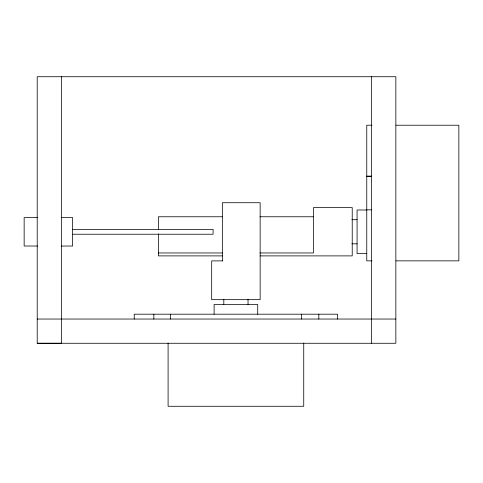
<?xml version="1.0" encoding="UTF-8"?>
<svg xmlns="http://www.w3.org/2000/svg" width="483" height="483" viewBox="0 0 483 483"><rect width="100%" height="100%" fill="white"/><g stroke="black" fill="none" stroke-linecap="round" stroke-linejoin="round"><path stroke-width="0.72" d="M223.804 304.501L223.804 299.285M248.033 304.501L248.033 299.285M61.45 246.058L72.613 246.016L72.613 217.598L61.45 217.555M372.007 125.218L366.766 125.218L366.766 260.856L372.007 260.856M395.963 125.218L458.85 125.218L458.85 260.856L395.963 260.856M366.766 176.192L371.614 176.192M366.766 176.277L371.614 176.277M366.766 209.839L371.614 209.839M366.766 209.996L357.076 209.996L357.076 253.617L366.766 253.617M222.367 216.764L158.376 216.764L158.376 229.6M260.005 216.764L313.461 216.764M37.577 217.579L24.15 217.598L24.15 246.016L37.577 246.034M351.859 219.693L357.076 219.693M72.613 229.383L213.094 229.383L213.094 234.231L72.613 234.231M351.859 243.818L357.076 243.818M158.376 252.965L222.367 252.965M260.005 252.965L313.461 252.965L313.461 207.618L352.228 207.618L352.228 255.893L260.204 255.893M222.488 255.893L158.376 255.893L158.376 233.814M222.681 260.886L211.687 260.886L211.687 299.659L260.144 299.659L260.144 202.727L222.349 202.727L222.349 260.886M37.215 319.04L395.849 319.04M37.215 343.274L395.849 343.274L395.849 76.725L37.215 76.725L37.215 343.274L61.45 343.268L61.45 76.725M371.614 76.725L371.614 343.274M337.605 319.04L337.605 314.198L134.226 314.198L134.226 319.04M318.822 314.198L318.822 319.04M303.735 343.105L303.735 406.275L168.096 406.275L168.096 343.105M301.483 314.198L301.483 319.04M257.723 314.198L257.723 304.501L214.108 304.501L214.108 314.198M170.499 314.198L170.499 319.04M153.848 314.198L153.848 319.04"/></g></svg>
